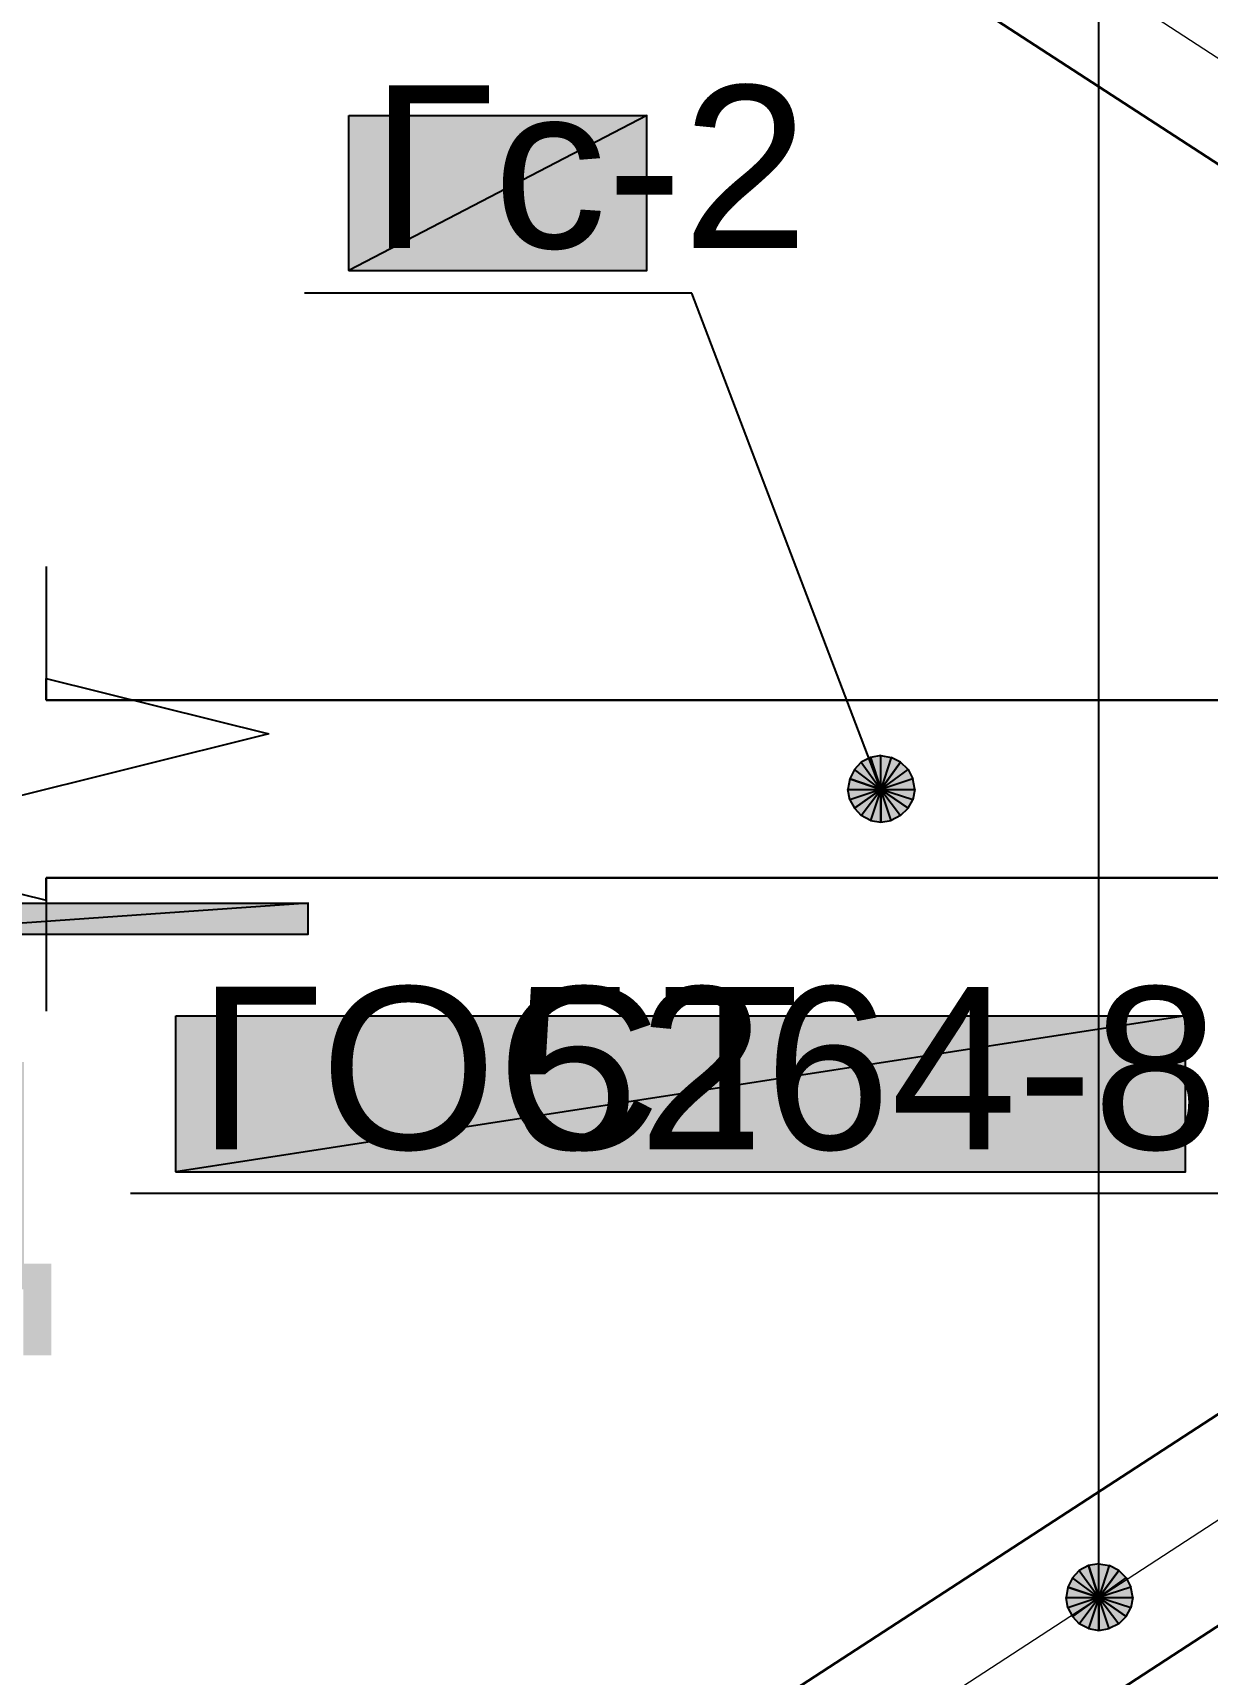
# Model space of a CAD drawing. Extents: x 8 to 21351, y 0 to 420.
# Drawn here: x 17316.9 to 17343.34, y 221.6 to 258.57 of the extents above; entities that cross this region are included whole.
import ezdxf

# ---------------------------------------------------------------- set-up
doc = ezdxf.new("R2010")
doc.units = 0
doc.styles.add('TEYPDFCAD_TEXT', font='arial.ttf')

msp = doc.modelspace()

# ---------------------------------------------------------------- hatches: boundary and pattern name
at = {"true_color": 0xffffff}
h = msp.add_hatch(color=0, dxfattribs=at)
h.paths.add_polyline_path([(17324.012, 256.709), (17330.722, 256.709), (17324.012, 253.217)])
h.paths.add_polyline_path([(17330.722, 256.709), (17324.012, 253.217), (17330.722, 253.217)])
h = msp.add_hatch(color=7)
h.paths.add_polyline_path([(17335.76, 242.252), (17335.548, 242.147), (17335.993, 241.533)])
h.paths.add_polyline_path([(17335.548, 242.147), (17335.993, 241.533), (17335.4, 241.977)])
h.paths.add_polyline_path([(17335.993, 241.533), (17335.4, 241.977), (17335.294, 241.766)])
h = msp.add_hatch(color=7)
h.paths.add_polyline_path([(17336.437, 242.147), (17336.225, 242.252), (17335.993, 241.533)])
h.paths.add_polyline_path([(17336.225, 242.252), (17335.993, 241.533), (17335.993, 242.295)])
h.paths.add_polyline_path([(17335.993, 241.533), (17335.993, 242.295), (17335.76, 242.252)])
h = msp.add_hatch(color=7)
h.paths.add_polyline_path([(17336.755, 241.533), (17336.712, 241.766), (17335.993, 241.533)])
h.paths.add_polyline_path([(17336.712, 241.766), (17335.993, 241.533), (17336.606, 241.977)])
h.paths.add_polyline_path([(17335.993, 241.533), (17336.606, 241.977), (17336.437, 242.147)])
h = msp.add_hatch(color=7)
h.paths.add_polyline_path([(17335.294, 241.766), (17335.252, 241.533), (17335.993, 241.533)])
h.paths.add_polyline_path([(17335.252, 241.533), (17335.993, 241.533), (17335.294, 241.3)])
h.paths.add_polyline_path([(17335.993, 241.533), (17335.294, 241.3), (17335.4, 241.109)])
h = msp.add_hatch(color=7)
h.paths.add_polyline_path([(17335.4, 241.109), (17335.548, 240.94), (17335.993, 241.533)])
h.paths.add_polyline_path([(17335.548, 240.94), (17335.993, 241.533), (17335.76, 240.834)])
h.paths.add_polyline_path([(17335.993, 241.533), (17335.76, 240.834), (17335.993, 240.792)])
h = msp.add_hatch(color=7)
h.paths.add_polyline_path([(17335.993, 240.792), (17336.225, 240.834), (17335.993, 241.533)])
h.paths.add_polyline_path([(17336.225, 240.834), (17335.993, 241.533), (17336.437, 240.94)])
h.paths.add_polyline_path([(17335.993, 241.533), (17336.437, 240.94), (17336.606, 241.109)])
h = msp.add_hatch(color=7)
h.paths.add_polyline_path([(17336.606, 241.109), (17336.712, 241.3), (17335.993, 241.533)])
h.paths.add_polyline_path([(17336.712, 241.3), (17335.993, 241.533), (17336.755, 241.533)])
h = msp.add_hatch(color=7)
h.paths.add_polyline_path([(17313.111, 238.972), (17323.102, 238.972), (17313.111, 238.273)])
h.paths.add_polyline_path([(17323.102, 238.972), (17313.111, 238.273), (17323.102, 238.273)])
h = msp.add_hatch(color=0, dxfattribs=at)
h.paths.add_polyline_path([(17320.118, 236.432), (17342.851, 236.432), (17320.118, 232.918)])
h.paths.add_polyline_path([(17342.851, 236.432), (17320.118, 232.918), (17342.851, 232.918)])
h = msp.add_hatch(color=7)
h.paths.add_polyline_path([(17340.67, 224.049), (17340.459, 223.943), (17340.903, 223.329)])
h.paths.add_polyline_path([(17340.459, 223.943), (17340.903, 223.329), (17340.311, 223.774)])
h.paths.add_polyline_path([(17340.903, 223.329), (17340.311, 223.774), (17340.205, 223.562)])
h = msp.add_hatch(color=7)
h.paths.add_polyline_path([(17341.348, 223.943), (17341.136, 224.049), (17340.903, 223.329)])
h.paths.add_polyline_path([(17341.136, 224.049), (17340.903, 223.329), (17340.903, 224.091)])
h.paths.add_polyline_path([(17340.903, 223.329), (17340.903, 224.091), (17340.67, 224.049)])
h = msp.add_hatch(color=7)
h.paths.add_polyline_path([(17341.665, 223.329), (17341.623, 223.562), (17340.903, 223.329)])
h.paths.add_polyline_path([(17341.623, 223.562), (17340.903, 223.329), (17341.517, 223.774)])
h.paths.add_polyline_path([(17340.903, 223.329), (17341.517, 223.774), (17341.348, 223.943)])
h = msp.add_hatch(color=7)
h.paths.add_polyline_path([(17340.205, 223.562), (17340.162, 223.329), (17340.903, 223.329)])
h.paths.add_polyline_path([(17340.162, 223.329), (17340.903, 223.329), (17340.205, 223.097)])
h.paths.add_polyline_path([(17340.903, 223.329), (17340.205, 223.097), (17340.311, 222.906)])
h = msp.add_hatch(color=7)
h.paths.add_polyline_path([(17340.311, 222.906), (17340.459, 222.737), (17340.903, 223.329)])
h.paths.add_polyline_path([(17340.459, 222.737), (17340.903, 223.329), (17340.67, 222.631)])
h.paths.add_polyline_path([(17340.903, 223.329), (17340.67, 222.631), (17340.903, 222.589)])
h = msp.add_hatch(color=7)
h.paths.add_polyline_path([(17340.903, 222.589), (17341.136, 222.631), (17340.903, 223.329)])
h.paths.add_polyline_path([(17341.136, 222.631), (17340.903, 223.329), (17341.348, 222.737)])
h.paths.add_polyline_path([(17340.903, 223.329), (17341.348, 222.737), (17341.517, 222.906)])
h = msp.add_hatch(color=7)
h.paths.add_polyline_path([(17341.517, 222.906), (17341.623, 223.097), (17340.903, 223.329)])
h.paths.add_polyline_path([(17341.623, 223.097), (17340.903, 223.329), (17341.665, 223.329)])

# ---------------------------------------------------------------- linework, layer by layer
at = {"color": 7, "lineweight": 25}
for p, q in [((17340.903, 223.329), (17340.903, 272.288)), ((17331.738, 252.709), (17323.017, 252.709)), ((17335.993, 241.533), (17331.738, 252.709)), ((17317.197, 246.549), (17317.197, 243.544)), ((17317.197, 243.544), (17317.197, 244.03)), ((17317.197, 244.03), (17322.213, 242.782)), ((17322.213, 242.782), (17312.201, 240.284)), ((17312.201, 240.284), (17317.197, 239.035)), ((17317.197, 239.035), (17317.197, 239.543)), ((17317.197, 239.543), (17317.197, 236.537)), ((17343.845, 232.431), (17319.102, 232.431))]:
    msp.add_line(p, q, dxfattribs=at)
at = {"color": 7, "lineweight": 9}
for p in [(17330.299, 266.658), (17330.299, 216.429)]:
    msp.add_line(p, (17368.864, 241.533), dxfattribs=at)
at = {"color": 7, "lineweight": 30}
for p, q in [((17329.198, 264.985), (17354.408, 248.56)), ((17354.196, 243.544), (17317.197, 243.544)), ((17354.196, 239.543), (17317.197, 239.543)), ((17329.198, 218.101), (17354.408, 234.506)), ((17331.399, 214.757), (17356.588, 231.161))]:
    msp.add_line(p, q, dxfattribs=at)
at = {"color": 0, "lineweight": 0, "true_color": 0xffffff}
for p, q in [((17324.012, 253.217), (17330.722, 253.217)), ((17320.118, 232.918), (17342.851, 232.918))]:
    msp.add_line(p, q, dxfattribs=at)
at = {"color": 0, "true_color": 0xffffff}
for points in [[(17324.012, 256.709), (17330.722, 256.709), (17324.012, 253.217)], [(17330.722, 256.709), (17324.012, 253.217), (17330.722, 253.217)], [(17320.118, 236.432), (17342.851, 236.432), (17320.118, 232.918)], [(17342.851, 236.432), (17320.118, 232.918), (17342.851, 232.918)]]:
    msp.add_lwpolyline(points, close=True, dxfattribs=at)
at = {"color": 7}
for points in [[(17335.548, 242.147), (17335.993, 241.533), (17335.4, 241.977)], [(17335.76, 242.252), (17335.548, 242.147), (17335.993, 241.533)], [(17335.993, 241.533), (17335.993, 242.295), (17335.76, 242.252)], [(17336.225, 242.252), (17335.993, 241.533), (17335.993, 242.295)], [(17336.437, 242.147), (17336.225, 242.252), (17335.993, 241.533)], [(17335.993, 241.533), (17336.606, 241.977), (17336.437, 242.147)], [(17335.294, 241.766), (17335.252, 241.533), (17335.993, 241.533)], [(17335.993, 241.533), (17335.4, 241.977), (17335.294, 241.766)], [(17336.712, 241.766), (17335.993, 241.533), (17336.606, 241.977)], [(17336.755, 241.533), (17336.712, 241.766), (17335.993, 241.533)], [(17335.252, 241.533), (17335.993, 241.533), (17335.294, 241.3)], [(17335.993, 241.533), (17335.294, 241.3), (17335.4, 241.109)], [(17335.4, 241.109), (17335.548, 240.94), (17335.993, 241.533)], [(17335.548, 240.94), (17335.993, 241.533), (17335.76, 240.834)], [(17335.993, 241.533), (17335.76, 240.834), (17335.993, 240.792)], [(17335.993, 240.792), (17336.225, 240.834), (17335.993, 241.533)], [(17336.225, 240.834), (17335.993, 241.533), (17336.437, 240.94)], [(17335.993, 241.533), (17336.437, 240.94), (17336.606, 241.109)], [(17336.606, 241.109), (17336.712, 241.3), (17335.993, 241.533)], [(17336.712, 241.3), (17335.993, 241.533), (17336.755, 241.533)], [(17313.111, 238.972), (17323.102, 238.972), (17313.111, 238.273)], [(17323.102, 238.972), (17313.111, 238.273), (17323.102, 238.273)], [(17340.67, 224.049), (17340.459, 223.943), (17340.903, 223.329)], [(17340.903, 223.329), (17340.903, 224.091), (17340.67, 224.049)], [(17341.136, 224.049), (17340.903, 223.329), (17340.903, 224.091)], [(17341.348, 223.943), (17341.136, 224.049), (17340.903, 223.329)], [(17340.903, 223.329), (17340.311, 223.774), (17340.205, 223.562)], [(17340.459, 223.943), (17340.903, 223.329), (17340.311, 223.774)], [(17340.903, 223.329), (17341.517, 223.774), (17341.348, 223.943)], [(17341.623, 223.562), (17340.903, 223.329), (17341.517, 223.774)], [(17340.205, 223.562), (17340.162, 223.329), (17340.903, 223.329)], [(17340.162, 223.329), (17340.903, 223.329), (17340.205, 223.097)], [(17340.903, 223.329), (17340.205, 223.097), (17340.311, 222.906)], [(17340.311, 222.906), (17340.459, 222.737), (17340.903, 223.329)], [(17340.459, 222.737), (17340.903, 223.329), (17340.67, 222.631)], [(17340.903, 223.329), (17340.67, 222.631), (17340.903, 222.589)], [(17341.665, 223.329), (17341.623, 223.562), (17340.903, 223.329)], [(17340.903, 222.589), (17341.136, 222.631), (17340.903, 223.329)], [(17341.136, 222.631), (17340.903, 223.329), (17341.348, 222.737)], [(17340.903, 223.329), (17341.348, 222.737), (17341.517, 222.906)], [(17341.517, 222.906), (17341.623, 223.097), (17340.903, 223.329)], [(17341.623, 223.097), (17340.903, 223.329), (17341.665, 223.329)]]:
    msp.add_lwpolyline(points, close=True, dxfattribs=at)

# ---------------------------------------------------------------- texts
at = {"color": 7, "style": 'TEYPDFCAD_TEXT'}
for s, height, p in [('Гс-2', 3.6583, (17324.499, 253.725)), ('ГОСТ', 3.6583, (17320.604, 233.426)), ('5264-80-Н1', 3.6583, (17327.691, 233.426)), ('Д', 5.122, (17312.603, 230.272))]:
    msp.add_text(s, height=height, dxfattribs=at).set_placement(p)

doc.saveas('drawing.dxf')
